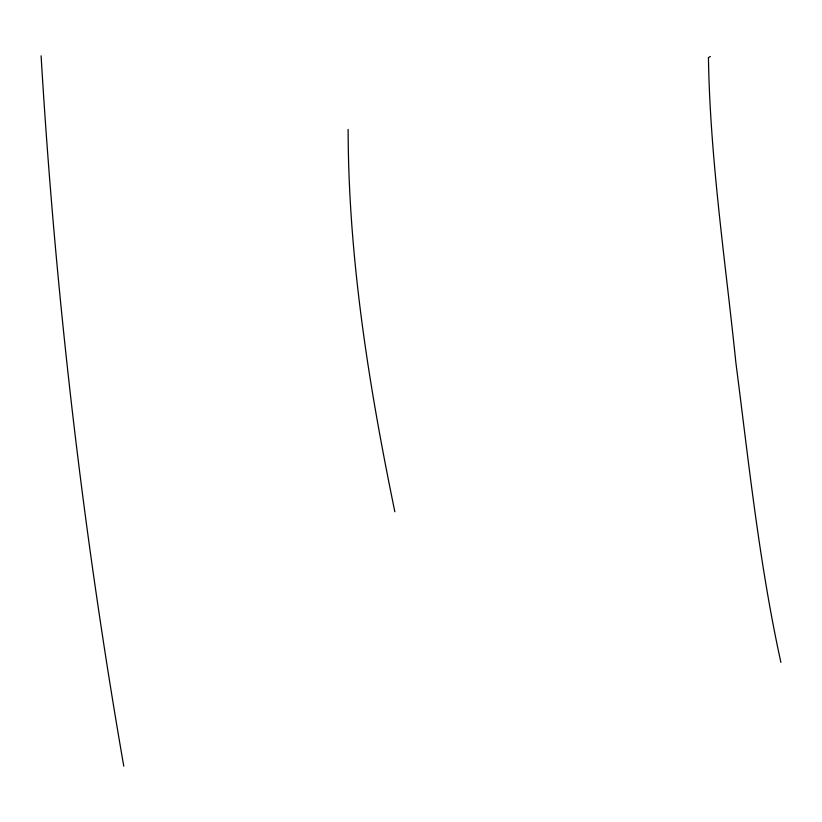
<?xml version="1.0" encoding="UTF-8"?>
<svg xmlns="http://www.w3.org/2000/svg" width="822" height="822" viewBox="0 0 822 822"><rect width="100%" height="100%" fill="white"/><g stroke="black" fill="none" stroke-linecap="round" stroke-linejoin="round"><path stroke-width="1.23" d="M348.138 129.424C348.292 258.026 368.975 386.052 394.848 511.757M710.383 56.543L708.43 57.561C710.085 159.591 725.436 260.985 735.844 362.399C748.791 462.652 759.24 563.553 780.9 662.398M123.773 766.155C82.899 531.187 55.3 293.916 41.1 55.845"/></g></svg>
